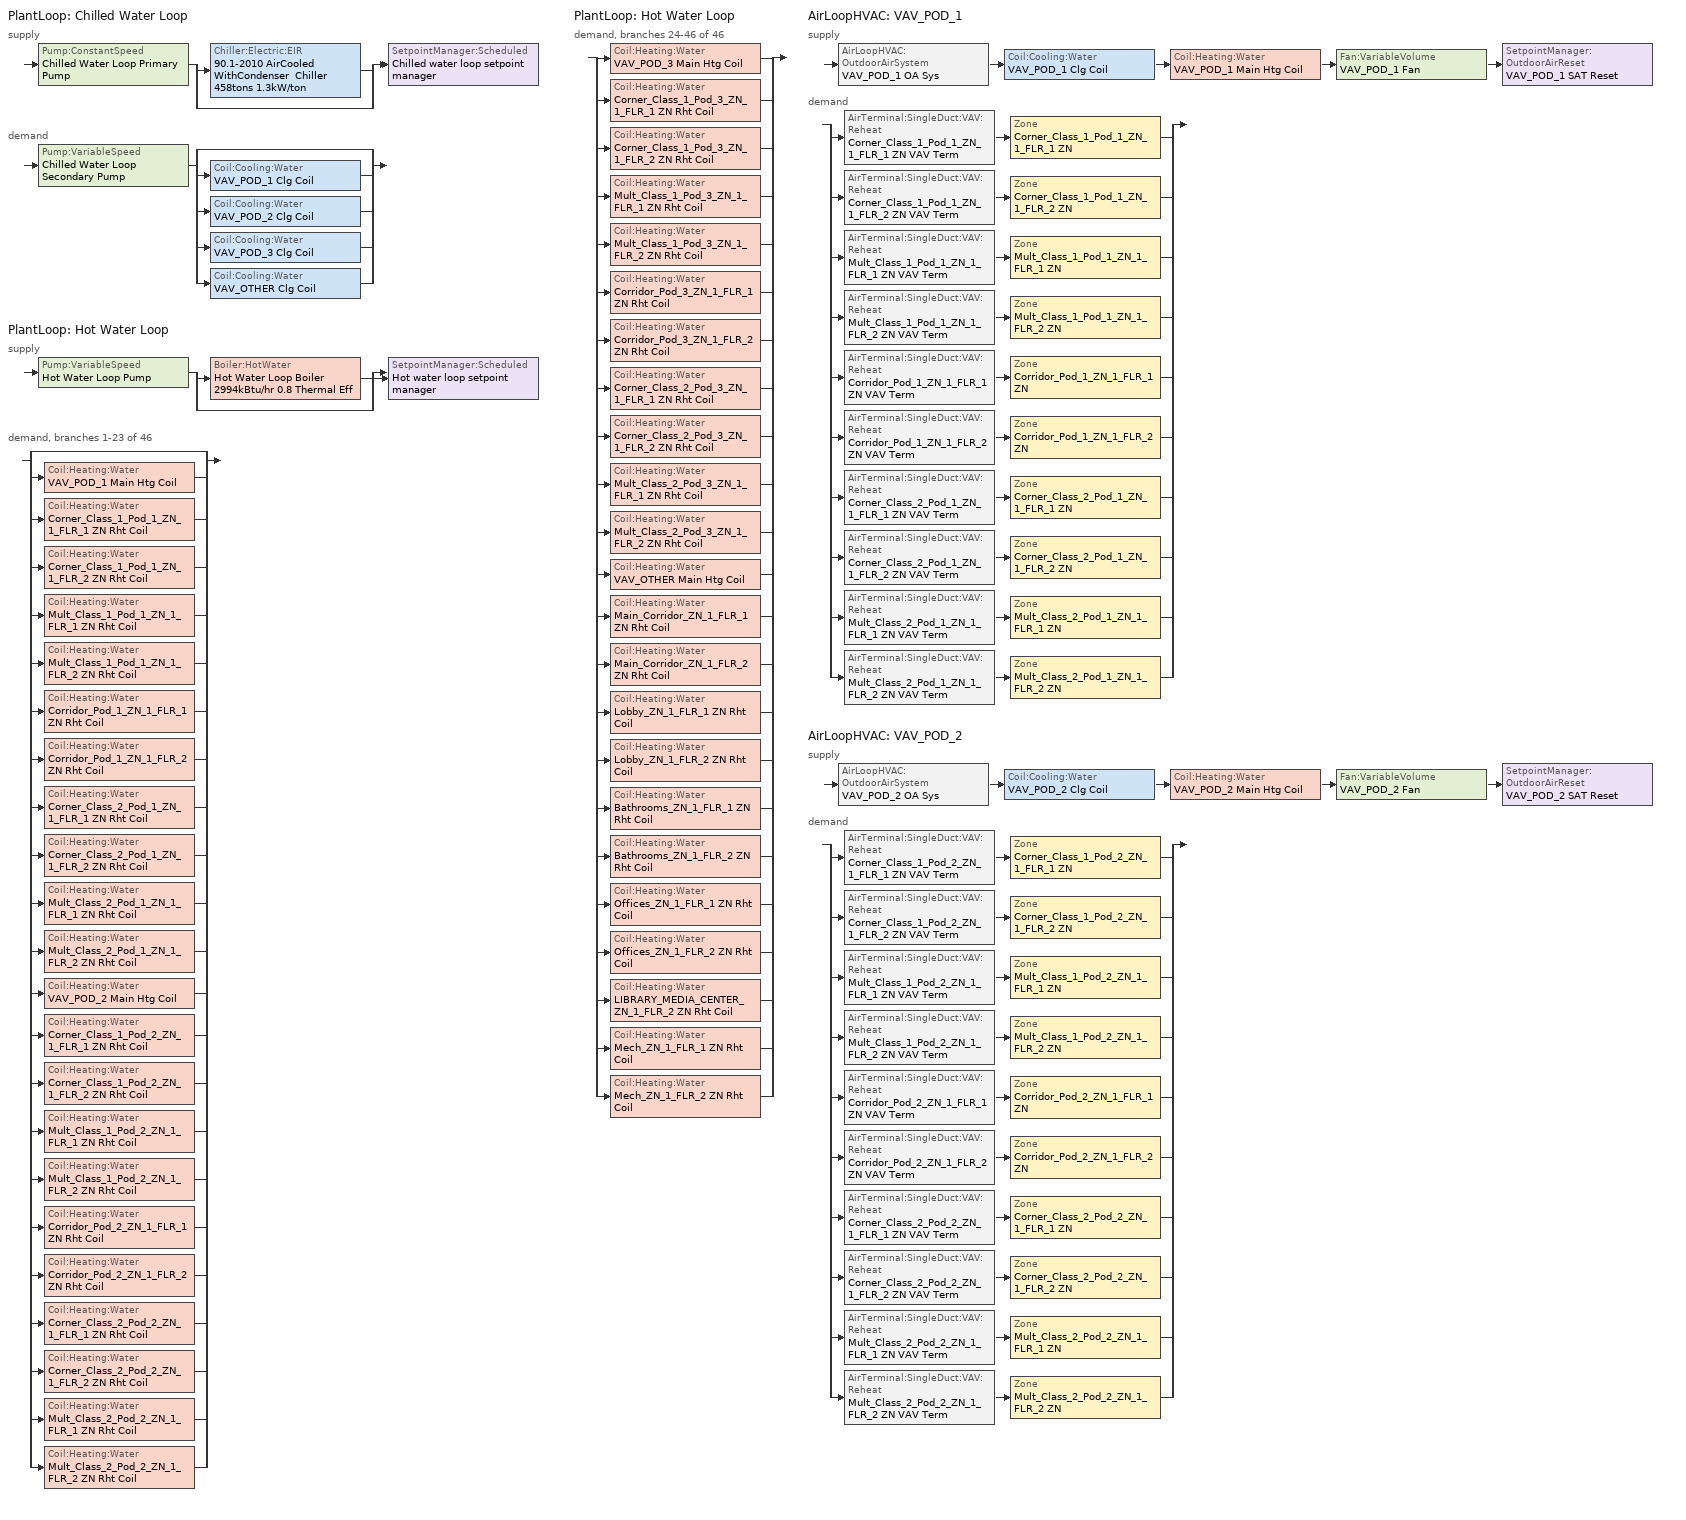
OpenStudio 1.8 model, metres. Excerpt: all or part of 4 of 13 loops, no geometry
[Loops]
PlantLoop 'Chilled Water Loop'
 supply: Pump:ConstantSpeed 'Chilled Water Loop Primary Pump' > split
  | Chiller:Electric:EIR '90.1-2010 AirCooled WithCondenser  Chiller 458tons 1.3kW/ton'
  | bypass
  join > SetpointManager:Scheduled 'Chilled water loop setpoint manager'
 demand: Pump:VariableSpeed 'Chilled Water Loop Secondary Pump' > split
  | bypass
  | Coil:Cooling:Water 'VAV_POD_1 Clg Coil'
  | Coil:Cooling:Water 'VAV_POD_2 Clg Coil'
  | Coil:Cooling:Water 'VAV_POD_3 Clg Coil'
  | Coil:Cooling:Water 'VAV_OTHER Clg Coil'
PlantLoop 'Hot Water Loop'
 supply: Pump:VariableSpeed 'Hot Water Loop Pump' > split
  | Boiler:HotWater 'Hot Water Loop Boiler 2994kBtu/hr 0.8 Thermal Eff'
  | bypass
  join > SetpointManager:Scheduled 'Hot water loop setpoint manager'
 demand, branches 1-23 of 46: split
  | bypass
  | Coil:Heating:Water 'VAV_POD_1 Main Htg Coil'
  | Coil:Heating:Water 'Corner_Class_1_Pod_1_ZN_1_FLR_1 ZN Rht Coil'
  | Coil:Heating:Water 'Corner_Class_1_Pod_1_ZN_1_FLR_2 ZN Rht Coil'
  | Coil:Heating:Water 'Mult_Class_1_Pod_1_ZN_1_FLR_1 ZN Rht Coil'
  | Coil:Heating:Water 'Mult_Class_1_Pod_1_ZN_1_FLR_2 ZN Rht Coil'
  | Coil:Heating:Water 'Corridor_Pod_1_ZN_1_FLR_1 ZN Rht Coil'
  | Coil:Heating:Water 'Corridor_Pod_1_ZN_1_FLR_2 ZN Rht Coil'
  | Coil:Heating:Water 'Corner_Class_2_Pod_1_ZN_1_FLR_1 ZN Rht Coil'
  | Coil:Heating:Water 'Corner_Class_2_Pod_1_ZN_1_FLR_2 ZN Rht Coil'
  | Coil:Heating:Water 'Mult_Class_2_Pod_1_ZN_1_FLR_1 ZN Rht Coil'
  | Coil:Heating:Water 'Mult_Class_2_Pod_1_ZN_1_FLR_2 ZN Rht Coil'
  | Coil:Heating:Water 'VAV_POD_2 Main Htg Coil'
  | Coil:Heating:Water 'Corner_Class_1_Pod_2_ZN_1_FLR_1 ZN Rht Coil'
  | Coil:Heating:Water 'Corner_Class_1_Pod_2_ZN_1_FLR_2 ZN Rht Coil'
  | Coil:Heating:Water 'Mult_Class_1_Pod_2_ZN_1_FLR_1 ZN Rht Coil'
  | Coil:Heating:Water 'Mult_Class_1_Pod_2_ZN_1_FLR_2 ZN Rht Coil'
  | Coil:Heating:Water 'Corridor_Pod_2_ZN_1_FLR_1 ZN Rht Coil'
  | Coil:Heating:Water 'Corridor_Pod_2_ZN_1_FLR_2 ZN Rht Coil'
  | Coil:Heating:Water 'Corner_Class_2_Pod_2_ZN_1_FLR_1 ZN Rht Coil'
  | Coil:Heating:Water 'Corner_Class_2_Pod_2_ZN_1_FLR_2 ZN Rht Coil'
  | Coil:Heating:Water 'Mult_Class_2_Pod_2_ZN_1_FLR_1 ZN Rht Coil'
  | Coil:Heating:Water 'Mult_Class_2_Pod_2_ZN_1_FLR_2 ZN Rht Coil'
PlantLoop 'Hot Water Loop'
 demand, branches 24-46 of 46: split
  | Coil:Heating:Water 'VAV_POD_3 Main Htg Coil'
  | Coil:Heating:Water 'Corner_Class_1_Pod_3_ZN_1_FLR_1 ZN Rht Coil'
  | Coil:Heating:Water 'Corner_Class_1_Pod_3_ZN_1_FLR_2 ZN Rht Coil'
  | Coil:Heating:Water 'Mult_Class_1_Pod_3_ZN_1_FLR_1 ZN Rht Coil'
  | Coil:Heating:Water 'Mult_Class_1_Pod_3_ZN_1_FLR_2 ZN Rht Coil'
  | Coil:Heating:Water 'Corridor_Pod_3_ZN_1_FLR_1 ZN Rht Coil'
  | Coil:Heating:Water 'Corridor_Pod_3_ZN_1_FLR_2 ZN Rht Coil'
  | Coil:Heating:Water 'Corner_Class_2_Pod_3_ZN_1_FLR_1 ZN Rht Coil'
  | Coil:Heating:Water 'Corner_Class_2_Pod_3_ZN_1_FLR_2 ZN Rht Coil'
  | Coil:Heating:Water 'Mult_Class_2_Pod_3_ZN_1_FLR_1 ZN Rht Coil'
  | Coil:Heating:Water 'Mult_Class_2_Pod_3_ZN_1_FLR_2 ZN Rht Coil'
  | Coil:Heating:Water 'VAV_OTHER Main Htg Coil'
  | Coil:Heating:Water 'Main_Corridor_ZN_1_FLR_1 ZN Rht Coil'
  | Coil:Heating:Water 'Main_Corridor_ZN_1_FLR_2 ZN Rht Coil'
  | Coil:Heating:Water 'Lobby_ZN_1_FLR_1 ZN Rht Coil'
  | Coil:Heating:Water 'Lobby_ZN_1_FLR_2 ZN Rht Coil'
  | Coil:Heating:Water 'Bathrooms_ZN_1_FLR_1 ZN Rht Coil'
  | Coil:Heating:Water 'Bathrooms_ZN_1_FLR_2 ZN Rht Coil'
  | Coil:Heating:Water 'Offices_ZN_1_FLR_1 ZN Rht Coil'
  | Coil:Heating:Water 'Offices_ZN_1_FLR_2 ZN Rht Coil'
  | Coil:Heating:Water 'LIBRARY_MEDIA_CENTER_ZN_1_FLR_2 ZN Rht Coil'
  | Coil:Heating:Water 'Mech_ZN_1_FLR_1 ZN Rht Coil'
  | Coil:Heating:Water 'Mech_ZN_1_FLR_2 ZN Rht Coil'
AirLoopHVAC 'VAV_POD_1'
 supply: AirLoopHVAC:OutdoorAirSystem 'VAV_POD_1 OA Sys' > Coil:Cooling:Water 'VAV_POD_1 Clg Coil' > Coil:Heating:Water 'VAV_POD_1 Main Htg Coil' > Fan:VariableVolume 'VAV_POD_1 Fan' > SetpointManager:OutdoorAirReset 'VAV_POD_1 SAT Reset'
 demand: split
  | AirTerminal:SingleDuct:VAV:Reheat 'Corner_Class_1_Pod_1_ZN_1_FLR_1 ZN VAV Term' > Zone 'Corner_Class_1_Pod_1_ZN_1_FLR_1 ZN'
  | AirTerminal:SingleDuct:VAV:Reheat 'Corner_Class_1_Pod_1_ZN_1_FLR_2 ZN VAV Term' > Zone 'Corner_Class_1_Pod_1_ZN_1_FLR_2 ZN'
  | AirTerminal:SingleDuct:VAV:Reheat 'Mult_Class_1_Pod_1_ZN_1_FLR_1 ZN VAV Term' > Zone 'Mult_Class_1_Pod_1_ZN_1_FLR_1 ZN'
  | AirTerminal:SingleDuct:VAV:Reheat 'Mult_Class_1_Pod_1_ZN_1_FLR_2 ZN VAV Term' > Zone 'Mult_Class_1_Pod_1_ZN_1_FLR_2 ZN'
  | AirTerminal:SingleDuct:VAV:Reheat 'Corridor_Pod_1_ZN_1_FLR_1 ZN VAV Term' > Zone 'Corridor_Pod_1_ZN_1_FLR_1 ZN'
  | AirTerminal:SingleDuct:VAV:Reheat 'Corridor_Pod_1_ZN_1_FLR_2 ZN VAV Term' > Zone 'Corridor_Pod_1_ZN_1_FLR_2 ZN'
  | AirTerminal:SingleDuct:VAV:Reheat 'Corner_Class_2_Pod_1_ZN_1_FLR_1 ZN VAV Term' > Zone 'Corner_Class_2_Pod_1_ZN_1_FLR_1 ZN'
  | AirTerminal:SingleDuct:VAV:Reheat 'Corner_Class_2_Pod_1_ZN_1_FLR_2 ZN VAV Term' > Zone 'Corner_Class_2_Pod_1_ZN_1_FLR_2 ZN'
  | AirTerminal:SingleDuct:VAV:Reheat 'Mult_Class_2_Pod_1_ZN_1_FLR_1 ZN VAV Term' > Zone 'Mult_Class_2_Pod_1_ZN_1_FLR_1 ZN'
  | AirTerminal:SingleDuct:VAV:Reheat 'Mult_Class_2_Pod_1_ZN_1_FLR_2 ZN VAV Term' > Zone 'Mult_Class_2_Pod_1_ZN_1_FLR_2 ZN'
AirLoopHVAC 'VAV_POD_2'
 supply: AirLoopHVAC:OutdoorAirSystem 'VAV_POD_2 OA Sys' > Coil:Cooling:Water 'VAV_POD_2 Clg Coil' > Coil:Heating:Water 'VAV_POD_2 Main Htg Coil' > Fan:VariableVolume 'VAV_POD_2 Fan' > SetpointManager:OutdoorAirReset 'VAV_POD_2 SAT Reset'
 demand: split
  | AirTerminal:SingleDuct:VAV:Reheat 'Corner_Class_1_Pod_2_ZN_1_FLR_1 ZN VAV Term' > Zone 'Corner_Class_1_Pod_2_ZN_1_FLR_1 ZN'
  | AirTerminal:SingleDuct:VAV:Reheat 'Corner_Class_1_Pod_2_ZN_1_FLR_2 ZN VAV Term' > Zone 'Corner_Class_1_Pod_2_ZN_1_FLR_2 ZN'
  | AirTerminal:SingleDuct:VAV:Reheat 'Mult_Class_1_Pod_2_ZN_1_FLR_1 ZN VAV Term' > Zone 'Mult_Class_1_Pod_2_ZN_1_FLR_1 ZN'
  | AirTerminal:SingleDuct:VAV:Reheat 'Mult_Class_1_Pod_2_ZN_1_FLR_2 ZN VAV Term' > Zone 'Mult_Class_1_Pod_2_ZN_1_FLR_2 ZN'
  | AirTerminal:SingleDuct:VAV:Reheat 'Corridor_Pod_2_ZN_1_FLR_1 ZN VAV Term' > Zone 'Corridor_Pod_2_ZN_1_FLR_1 ZN'
  | AirTerminal:SingleDuct:VAV:Reheat 'Corridor_Pod_2_ZN_1_FLR_2 ZN VAV Term' > Zone 'Corridor_Pod_2_ZN_1_FLR_2 ZN'
  | AirTerminal:SingleDuct:VAV:Reheat 'Corner_Class_2_Pod_2_ZN_1_FLR_1 ZN VAV Term' > Zone 'Corner_Class_2_Pod_2_ZN_1_FLR_1 ZN'
  | AirTerminal:SingleDuct:VAV:Reheat 'Corner_Class_2_Pod_2_ZN_1_FLR_2 ZN VAV Term' > Zone 'Corner_Class_2_Pod_2_ZN_1_FLR_2 ZN'
  | AirTerminal:SingleDuct:VAV:Reheat 'Mult_Class_2_Pod_2_ZN_1_FLR_1 ZN VAV Term' > Zone 'Mult_Class_2_Pod_2_ZN_1_FLR_1 ZN'
  | AirTerminal:SingleDuct:VAV:Reheat 'Mult_Class_2_Pod_2_ZN_1_FLR_2 ZN VAV Term' > Zone 'Mult_Class_2_Pod_2_ZN_1_FLR_2 ZN'
[Sizing:Zone] Zone Cooling Design Supply Air Temperature {C}=12.8; Zone Heating Design Supply Air Temperature {C}=40; Zone Cooling Design Supply Air Humidity Ratio {kg-H2O/kg-air}=0.0085; Zone Heating Design Supply Air Humidity Ratio {kg-H2O/kg-air}=0.008; Cooling Design Air Flow Method=DesignDay; Heating Design Air Flow Method=DesignDay
Mult_Class_2_Pod_2_ZN_1_FLR_2 ZN; Corridor_Pod_1_ZN_1_FLR_1 ZN; Corner_Class_2_Pod_1_ZN_1_FLR_1 ZN; Mult_Class_2_Pod_1_ZN_1_FLR_2 ZN; Corner_Class_1_Pod_1_ZN_1_FLR_1 ZN; Corner_Class_2_Pod_1_ZN_1_FLR_2 ZN; Corner_Class_1_Pod_2_ZN_1_FLR_2 ZN; Mult_Class_1_Pod_1_ZN_1_FLR_2 ZN; Corner_Class_2_Pod_2_ZN_1_FLR_2 ZN; Mult_Class_2_Pod_2_ZN_1_FLR_1 ZN; Corridor_Pod_1_ZN_1_FLR_2 ZN; Corridor_Pod_2_ZN_1_FLR_1 ZN; Mult_Class_1_Pod_1_ZN_1_FLR_1 ZN; Mult_Class_1_Pod_2_ZN_1_FLR_2 ZN; Corridor_Pod_2_ZN_1_FLR_2 ZN; Mult_Class_1_Pod_2_ZN_1_FLR_1 ZN; Mult_Class_2_Pod_1_ZN_1_FLR_1 ZN; Corner_Class_1_Pod_1_ZN_1_FLR_2 ZN; Corner_Class_1_Pod_2_ZN_1_FLR_1 ZN; Corner_Class_2_Pod_2_ZN_1_FLR_1 ZN
[Zone equipment]
Mult_Class_2_Pod_2_ZN_1_FLR_2 ZN: Mult_Class_2_Pod_2_ZN_1_FLR_2 ZN VAV Term
Corridor_Pod_1_ZN_1_FLR_1 ZN: Corridor_Pod_1_ZN_1_FLR_1 ZN VAV Term
Corner_Class_2_Pod_1_ZN_1_FLR_1 ZN: Corner_Class_2_Pod_1_ZN_1_FLR_1 ZN VAV Term
Mult_Class_2_Pod_1_ZN_1_FLR_2 ZN: Mult_Class_2_Pod_1_ZN_1_FLR_2 ZN VAV Term
Corner_Class_1_Pod_1_ZN_1_FLR_1 ZN: Corner_Class_1_Pod_1_ZN_1_FLR_1 ZN VAV Term
Corner_Class_2_Pod_1_ZN_1_FLR_2 ZN: Corner_Class_2_Pod_1_ZN_1_FLR_2 ZN VAV Term
Corner_Class_1_Pod_2_ZN_1_FLR_2 ZN: Corner_Class_1_Pod_2_ZN_1_FLR_2 ZN VAV Term
Mult_Class_1_Pod_1_ZN_1_FLR_2 ZN: Mult_Class_1_Pod_1_ZN_1_FLR_2 ZN VAV Term
Corner_Class_2_Pod_2_ZN_1_FLR_2 ZN: Corner_Class_2_Pod_2_ZN_1_FLR_2 ZN VAV Term
Mult_Class_2_Pod_2_ZN_1_FLR_1 ZN: Mult_Class_2_Pod_2_ZN_1_FLR_1 ZN VAV Term
Corridor_Pod_1_ZN_1_FLR_2 ZN: Corridor_Pod_1_ZN_1_FLR_2 ZN VAV Term
Corridor_Pod_2_ZN_1_FLR_1 ZN: Corridor_Pod_2_ZN_1_FLR_1 ZN VAV Term
Mult_Class_1_Pod_1_ZN_1_FLR_1 ZN: Mult_Class_1_Pod_1_ZN_1_FLR_1 ZN VAV Term
Mult_Class_1_Pod_2_ZN_1_FLR_2 ZN: Mult_Class_1_Pod_2_ZN_1_FLR_2 ZN VAV Term
Corridor_Pod_2_ZN_1_FLR_2 ZN: Corridor_Pod_2_ZN_1_FLR_2 ZN VAV Term
Mult_Class_1_Pod_2_ZN_1_FLR_1 ZN: Mult_Class_1_Pod_2_ZN_1_FLR_1 ZN VAV Term
Mult_Class_2_Pod_1_ZN_1_FLR_1 ZN: Mult_Class_2_Pod_1_ZN_1_FLR_1 ZN VAV Term
Corner_Class_1_Pod_1_ZN_1_FLR_2 ZN: Corner_Class_1_Pod_1_ZN_1_FLR_2 ZN VAV Term
Corner_Class_1_Pod_2_ZN_1_FLR_1 ZN: Corner_Class_1_Pod_2_ZN_1_FLR_1 ZN VAV Term
Corner_Class_2_Pod_2_ZN_1_FLR_1 ZN: Corner_Class_2_Pod_2_ZN_1_FLR_1 ZN VAV Term
[PlantLoop] Plant Loop Volume {m3}=Autocalculate
Name | Maximum Loop Temperature {C} | Minimum Loop Temperature {C} | Common Pipe Simulation | Fluid Type
Chilled Water Loop | 98 | 1 | CommonPipe
Hot Water Loop |  | 10 |  | Water
[Sizing:Plant] Sizing Option=NonCoincident; Zone Timesteps in Averaging Window=1; Coincident Sizing Factor Mode=None
Name | Loop Type | Design Loop Exit Temperature {C} | Loop Design Temperature Difference {deltaC}
Chilled Water Loop | Cooling | 6.66667 | 5.61111
Hot Water Loop | Heating | 82.2222 | 11.1111
[SetpointManager:Scheduled] Control Variable=Temperature
Name | Schedule
Chilled water loop setpoint manager | Chilled Water Loop Temp - 44F
Hot water loop setpoint manager | Hot Water Loop Temp - 180F
[Pump:ConstantSpeed]
Chilled Water Loop Primary Pump: Rated Flow Rate {m3/s}=autosize; Rated Pump Head {Pa}=44836; Rated Power Consumption {W}=autosize; Motor Efficiency=0.9; Fraction of Motor Inefficiencies to Fluid Stream=0; Pump Control Type=Intermittent
[Pump:VariableSpeed] Motor Efficiency=0.9; Fraction of Motor Inefficiencies to Fluid Stream=0; Coefficient 1 of the Part Load Performance Curve=0; Pump Control Type=Intermittent
Name | Rated Pump Head {Pa} | Coefficient 2 of the Part Load Performance Curve | Coefficient 3 of the Part Load Performance Curve | Coefficient 4 of the Part Load Performance Curve
Chilled Water Loop Secondary Pump | 134508 | 0.0205 | 0.4101 | 0.5753
Hot Water Loop Pump | 179344 | 1 | 0 | 0
[Chiller:Electric:EIR]
90.1-2010 AirCooled WithCondenser  Chiller 458tons 1.3kW/ton: Reference Capacity {W}=Autosize; Reference COP {W/W}=2.80239; Reference Leaving Chilled Water Temperature {C}=6.66667; Reference Entering Condenser Fluid Temperature {C}=35; Cooling Capacity Function of Temperature Curve=AirCooled_Chiller_2010_PathA_CAPFT 1; Electric Input to Cooling Output Ratio Function of Temperature Curve=AirCooled_Chiller_2010_PathA_EIRFT 1; Electric Input to Cooling Output Ratio Function of Part Load Ratio Curve=AirCooled_Chiller_AllCapacities_2004_2010_EIRFPLR 1; Minimum Part Load Ratio=0.15; Maximum Part Load Ratio=1; Optimum Part Load Ratio=1; Minimum Unloading Ratio=0.25; Condenser Type=AirCooled; Leaving Chilled Water Lower Temperature Limit {C}=2.22222; Chiller Flow Mode=ConstantFlow; Design Heat Recovery Water Flow Rate {m3/s}=0; Sizing Factor=1; Basin Heater Capacity {W/K}=0; Basin Heater Setpoint Temperature {C}=10
[Boiler:HotWater]
Hot Water Loop Boiler 2994kBtu/hr 0.8 Thermal Eff: Fuel Type=NaturalGas; Nominal Thermal Efficiency=0.8; Efficiency Curve Temperature Evaluation Variable=LeavingBoiler; Normalized Boiler Efficiency Curve=Boiler with No Minimum Turndown; Design Water Outlet Temperature {C}=82.2222; Maximum Part Load Ratio=1.2; Water Outlet Upper Temperature Limit {C}=95; Boiler Flow Mode=LeavingSetpointModulated; Parasitic Electric Load {W}=0; Sizing Factor=1
[AirLoopHVAC] Design Supply Air Flow Rate {m3/s}=AutoSize
VAV_POD_1; VAV_POD_2
[Sizing:System] Type of Load to Size On=Sensible; Design Outdoor Air Flow Rate {m3/s}=9.493504; Minimum System Air Flow Ratio=0.3; Preheat Design Temperature {C}=7; Preheat Design Humidity Ratio {kg-H2O/kg-Air}=0.008; Precool Design Temperature {C}=12.8; Precool Design Humidity Ratio {kg-H2O/kg-Air}=0.008; Central Cooling Design Supply Air Temperature {C}=12.8; Central Heating Design Supply Air Temperature {C}=12.8; Sizing Option=Coincident; 100% Outdoor Air in Cooling=No; 100% Outdoor Air in Heating=No; Central Cooling Design Supply Air Humidity Ratio {kg-H2O/kg-Air}=0.0085; Central Heating Design Supply Air Humidity Ratio {kg-H2O/kg-Air}=0.008; Cooling Design Air Flow Method=DesignDay; Cooling Design Air Flow Rate {m3/s}=0; Heating Design Air Flow Method=DesignDay; Heating Design Air Flow Rate {m3/s}=0; System Outdoor Air Method=ZoneSum; Zone Maximum Outdoor Air Fraction=1; Cooling Supply Air Flow Rate Per Floor Area {m3/s-m2}=0.00996765; Cooling Fraction of Autosized Cooling Supply Air Flow Rate=1; Cooling Supply Air Flow Rate Per Unit Cooling Capacity {m3/s-W}=3.94755e-05; Heating Supply Air Flow Rate Per Floor Area {m3/s-m2}=0.00996765; Heating Fraction of Autosized Heating Supply Air Flow Rate=1; Heating Fraction of Autosized Cooling Supply Air Flow Rate=1; Heating Supply Air Flow Rate Per Unit Heating Capacity {m3/s-W}=3.15882e-05; Cooling Design Capacity Method=CoolingDesignCapacity; Cooling Design Capacity {W}=autosize; Cooling Design Capacity Per Floor Area {W/m2}=234.7; Fraction of Autosized Cooling Design Capacity=1; Heating Design Capacity Method=HeatingDesignCapacity; Heating Design Capacity {W}=autosize; Heating Design Capacity Per Floor Area {W/m2}=157; Fraction of Autosized Heating Design Capacity=1; Central Cooling Capacity Control Method=OnOff
VAV_POD_1; VAV_POD_2
[Fan:VariableVolume] Availability Schedule=Always On Discrete; Fan Efficiency=0.6084; Pressure Rise {Pa}=1389.92; Maximum Flow Rate {m3/s}=Autosize; Fan Power Minimum Flow Rate Input Method=fraction; Fan Power Minimum Flow Fraction=0.25; Fan Power Minimum Air Flow Rate {m3/s}=0; Motor Efficiency=0.936; Motor In Airstream Fraction=1; Fan Power Coefficient 1=0.0407599; Fan Power Coefficient 2=0.088045; Fan Power Coefficient 3=-0.0729261; Fan Power Coefficient 4=0.94374; Fan Power Coefficient 5=0
VAV_POD_1 Fan; VAV_POD_2 Fan
[Coil:Heating:Water] Availability Schedule=Always On Discrete; Rated Inlet Water Temperature {C}=82.2222; Rated Outlet Water Temperature {C}=71.1111
Name | Rated Inlet Air Temperature {C} | Rated Outlet Air Temperature {C}
VAV_POD_1 Main Htg Coil; VAV_POD_2 Main Htg Coil; VAV_POD_3 Main Htg Coil; VAV_OTHER Main Htg Coil | 7 | 12.8
Corner_Class_1_Pod_1_ZN_1_FLR_1 ZN Rht Coil; Corner_Class_1_Pod_1_ZN_1_FLR_2 ZN Rht Coil; Mult_Class_1_Pod_1_ZN_1_FLR_1 ZN Rht Coil; Mult_Class_1_Pod_1_ZN_1_FLR_2 ZN Rht Coil; Corridor_Pod_1_ZN_1_FLR_1 ZN Rht Coil; Corridor_Pod_1_ZN_1_FLR_2 ZN Rht Coil; Corner_Class_2_Pod_1_ZN_1_FLR_1 ZN Rht Coil; Corner_Class_2_Pod_1_ZN_1_FLR_2 ZN Rht Coil; Mult_Class_2_Pod_1_ZN_1_FLR_1 ZN Rht Coil; Mult_Class_2_Pod_1_ZN_1_FLR_2 ZN Rht Coil; Corner_Class_1_Pod_2_ZN_1_FLR_1 ZN Rht Coil; Corner_Class_1_Pod_2_ZN_1_FLR_2 ZN Rht Coil; Mult_Class_1_Pod_2_ZN_1_FLR_1 ZN Rht Coil; Mult_Class_1_Pod_2_ZN_1_FLR_2 ZN Rht Coil; Corridor_Pod_2_ZN_1_FLR_1 ZN Rht Coil; Corridor_Pod_2_ZN_1_FLR_2 ZN Rht Coil; Corner_Class_2_Pod_2_ZN_1_FLR_1 ZN Rht Coil; Corner_Class_2_Pod_2_ZN_1_FLR_2 ZN Rht Coil; Mult_Class_2_Pod_2_ZN_1_FLR_1 ZN Rht Coil; Mult_Class_2_Pod_2_ZN_1_FLR_2 ZN Rht Coil; Corner_Class_1_Pod_3_ZN_1_FLR_1 ZN Rht Coil; Corner_Class_1_Pod_3_ZN_1_FLR_2 ZN Rht Coil; Mult_Class_1_Pod_3_ZN_1_FLR_1 ZN Rht Coil; Mult_Class_1_Pod_3_ZN_1_FLR_2 ZN Rht Coil; Corridor_Pod_3_ZN_1_FLR_1 ZN Rht Coil; Corridor_Pod_3_ZN_1_FLR_2 ZN Rht Coil; Corner_Class_2_Pod_3_ZN_1_FLR_1 ZN Rht Coil; Corner_Class_2_Pod_3_ZN_1_FLR_2 ZN Rht Coil; Mult_Class_2_Pod_3_ZN_1_FLR_1 ZN Rht Coil; Mult_Class_2_Pod_3_ZN_1_FLR_2 ZN Rht Coil; Main_Corridor_ZN_1_FLR_1 ZN Rht Coil; Main_Corridor_ZN_1_FLR_2 ZN Rht Coil; Lobby_ZN_1_FLR_1 ZN Rht Coil; Lobby_ZN_1_FLR_2 ZN Rht Coil; Bathrooms_ZN_1_FLR_1 ZN Rht Coil; Bathrooms_ZN_1_FLR_2 ZN Rht Coil; Offices_ZN_1_FLR_1 ZN Rht Coil; Offices_ZN_1_FLR_2 ZN Rht Coil; LIBRARY_MEDIA_CENTER_ZN_1_FLR_2 ZN Rht Coil; Mech_ZN_1_FLR_1 ZN Rht Coil; Mech_ZN_1_FLR_2 ZN Rht Coil | 12.8 | 40
[Coil:Cooling:Water] Availability Schedule=Always On Discrete; Heat Exchanger Configuration=CrossFlow
VAV_POD_1 Clg Coil; VAV_POD_2 Clg Coil; VAV_POD_3 Clg Coil; VAV_OTHER Clg Coil
[Controller:OutdoorAir] Minimum Outdoor Air Flow Rate {m3/s}=Autosize; Maximum Outdoor Air Flow Rate {m3/s}=Autosize; Economizer Control Type=DifferentialEnthalpy; Economizer Control Action Type=ModulateFlow; Economizer Maximum Limit Dry-Bulb Temperature {C}=28; Economizer Maximum Limit Enthalpy {J/kg}=64000; Economizer Minimum Limit Dry-Bulb Temperature {C}=-100; Lockout Type=NoLockout; Minimum Limit Type=FixedMinimum; Minimum Outdoor Air Schedule=SchoolSecondary MinOA_MotorizedDamper_Sched; High Humidity Control=No; Heat Recovery Bypass Control Type=BypassWhenOAFlowGreaterThanMinimum
Name | Controller Mechanical Ventilation
VAV_POD_1 OA Controller | VAV_POD_1 Vent Controller
VAV_POD_2 OA Controller | VAV_POD_2 Vent Controller
[Controller:MechanicalVentilation] Availability Schedule=Always On Discrete; System Outdoor Air Method=ZoneSum
VAV_POD_1 Vent Controller; VAV_POD_2 Vent Controller
[AirLoopHVAC:OutdoorAirSystem]
Name | Controller
VAV_POD_1 OA Sys | VAV_POD_1 OA Controller
VAV_POD_2 OA Sys | VAV_POD_2 OA Controller
[AirTerminal:SingleDuct:VAV:Reheat] Availability Schedule=Always On Discrete; Maximum Air Flow Rate {m3/s}=Autocalculate; Zone Minimum Air Flow Input Method=Constant; Fixed Minimum Air Flow Rate {m3/s}=0; Maximum Hot Water or Steam Flow Rate {m3/s}=Autocalculate; Minimum Hot Water or Steam Flow Rate {m3/s}=0; Convergence Tolerance=0.001; Damper Heating Action=Reverse; Maximum Flow per Zone Floor Area During Reheat {m3/s-m2}=0; Maximum Flow Fraction During Reheat=0.5; Maximum Reheat Air Temperature {C}=40
Name | Constant Minimum Air Flow Fraction | Reheat Coil
Corner_Class_1_Pod_1_ZN_1_FLR_1 ZN VAV Term | 0.7 | Corner_Class_1_Pod_1_ZN_1_FLR_1 ZN Rht Coil
Corner_Class_1_Pod_1_ZN_1_FLR_2 ZN VAV Term | 0.7 | Corner_Class_1_Pod_1_ZN_1_FLR_2 ZN Rht Coil
Mult_Class_1_Pod_1_ZN_1_FLR_1 ZN VAV Term | 0.800304 | Mult_Class_1_Pod_1_ZN_1_FLR_1 ZN Rht Coil
Mult_Class_1_Pod_1_ZN_1_FLR_2 ZN VAV Term | 0.7 | Mult_Class_1_Pod_1_ZN_1_FLR_2 ZN Rht Coil
Corridor_Pod_1_ZN_1_FLR_1 ZN VAV Term | 0.243306 | Corridor_Pod_1_ZN_1_FLR_1 ZN Rht Coil
Corridor_Pod_1_ZN_1_FLR_2 ZN VAV Term | 0.2 | Corridor_Pod_1_ZN_1_FLR_2 ZN Rht Coil
Corner_Class_2_Pod_1_ZN_1_FLR_1 ZN VAV Term | 0.7 | Corner_Class_2_Pod_1_ZN_1_FLR_1 ZN Rht Coil
Corner_Class_2_Pod_1_ZN_1_FLR_2 ZN VAV Term | 0.7 | Corner_Class_2_Pod_1_ZN_1_FLR_2 ZN Rht Coil
Mult_Class_2_Pod_1_ZN_1_FLR_1 ZN VAV Term | 0.975261 | Mult_Class_2_Pod_1_ZN_1_FLR_1 ZN Rht Coil
Mult_Class_2_Pod_1_ZN_1_FLR_2 ZN VAV Term | 0.7 | Mult_Class_2_Pod_1_ZN_1_FLR_2 ZN Rht Coil
Corner_Class_1_Pod_2_ZN_1_FLR_1 ZN VAV Term | 0.7 | Corner_Class_1_Pod_2_ZN_1_FLR_1 ZN Rht Coil
Corner_Class_1_Pod_2_ZN_1_FLR_2 ZN VAV Term | 0.7 | Corner_Class_1_Pod_2_ZN_1_FLR_2 ZN Rht Coil
Mult_Class_1_Pod_2_ZN_1_FLR_1 ZN VAV Term | 0.830839 | Mult_Class_1_Pod_2_ZN_1_FLR_1 ZN Rht Coil
Mult_Class_1_Pod_2_ZN_1_FLR_2 ZN VAV Term | 0.7 | Mult_Class_1_Pod_2_ZN_1_FLR_2 ZN Rht Coil
Corridor_Pod_2_ZN_1_FLR_1 ZN VAV Term | 0.243984 | Corridor_Pod_2_ZN_1_FLR_1 ZN Rht Coil
Corridor_Pod_2_ZN_1_FLR_2 ZN VAV Term | 0.2 | Corridor_Pod_2_ZN_1_FLR_2 ZN Rht Coil
Corner_Class_2_Pod_2_ZN_1_FLR_1 ZN VAV Term | 0.7 | Corner_Class_2_Pod_2_ZN_1_FLR_1 ZN Rht Coil
Corner_Class_2_Pod_2_ZN_1_FLR_2 ZN VAV Term | 0.7 | Corner_Class_2_Pod_2_ZN_1_FLR_2 ZN Rht Coil
Mult_Class_2_Pod_2_ZN_1_FLR_1 ZN VAV Term | 0.967975 | Mult_Class_2_Pod_2_ZN_1_FLR_1 ZN Rht Coil
Mult_Class_2_Pod_2_ZN_1_FLR_2 ZN VAV Term | 0.7 | Mult_Class_2_Pod_2_ZN_1_FLR_2 ZN Rht Coil
[SetpointManager:OutdoorAirReset] Control Variable=Temperature; Setpoint at Outdoor Low Temperature {C}=15.5778; Outdoor Low Temperature {C}=10; Setpoint at Outdoor High Temperature {C}=12.8; Outdoor High Temperature {C}=21.1111
VAV_POD_1 SAT Reset; VAV_POD_2 SAT Reset
[Schedule:Ruleset]
Name | Default Day Schedule | Summer Design Day Schedule | Winter Design Day Schedule
Chilled Water Loop Temp - 44F | Chilled Water Loop Temp - 44F Default
Hot Water Loop Temp - 180F | Hot Water Loop Temp - 180F Default
SchoolSecondary MinOA_MotorizedDamper_Sched | SchoolSecondary MinOA_MotorizedDamper_Sched Default | SchoolSecondary MinOA_MotorizedDamper_Sched Summer Design Day | SchoolSecondary MinOA_MotorizedDamper_Sched Winter Design Day
[Schedule:Day]
Chilled Water Loop Temp - 44F Default: 24, 0, 6.66667
Hot Water Loop Temp - 180F Default: 24, 0, 82.2222
SchoolSecondary MinOA_MotorizedDamper_Sched Default: 24, 0, 0
SchoolSecondary MinOA_MotorizedDamper_Sched Winter Design Day; SchoolSecondary MinOA_MotorizedDamper_Sched Summer Design Day; SchoolSecondary MinOA_MotorizedDamper_Sched Summer Design Day 1: 8, 0, 0, 21, 0, 1, 24, 0, 0
[Schedule:Rule]
Schedule Rule 87: Schedule Ruleset=SchoolSecondary MinOA_MotorizedDamper_Sched; Rule Order=0; Day Schedule=SchoolSecondary MinOA_MotorizedDamper_Sched Summer Design Day 1; Apply Monday=Yes; Apply Tuesday=Yes; Apply Wednesday=Yes; Apply Thursday=Yes; Apply Friday=Yes; Date Specification Type=DateRange; Start Month=1; Start Day=1; End Month=12; End Day=31
[Curve:Biquadratic] Minimum Value of x {BasedOnField A2}=5; Maximum Value of x {BasedOnField A2}=10; Minimum Value of y {BasedOnField A3}=12.7; Maximum Value of y {BasedOnField A3}=51.67
Name | Coefficient1 Constant | Coefficient2 x | Coefficient3 x**2 | Coefficient4 y | Coefficient5 y**2 | Coefficient6 x*y
AirCooled_Chiller_2010_PathA_CAPFT 1 | 1.04338 | 0.0407073 | 0.0004506 | -0.0041514 | -8.86e-05 | -0.0003467
AirCooled_Chiller_2010_PathA_EIRFT 1 | 0.596191 | -0.0099496 | 0.0007888 | 0.0004506 | 0.0004875 | -0.0007623
[Curve:Quadratic]
AirCooled_Chiller_AllCapacities_2004_2010_EIRFPLR 1: Coefficient1 Constant=0.141; Coefficient2 x=0.655; Coefficient3 x**2=0.203; Minimum Value of x {BasedOnField A2}=0; Maximum Value of x {BasedOnField A2}=1
[Schedule:Constant]
Always On Discrete: Value=1
[Curve:Cubic]
Boiler with No Minimum Turndown: Coefficient1 Constant=0.7463; Coefficient2 x=1.3196; Coefficient3 x**2=-2.2154; Coefficient4 x**3=1.1674; Minimum Value of x {BasedOnField A2}=0; Maximum Value of x {BasedOnField A2}=1.3
